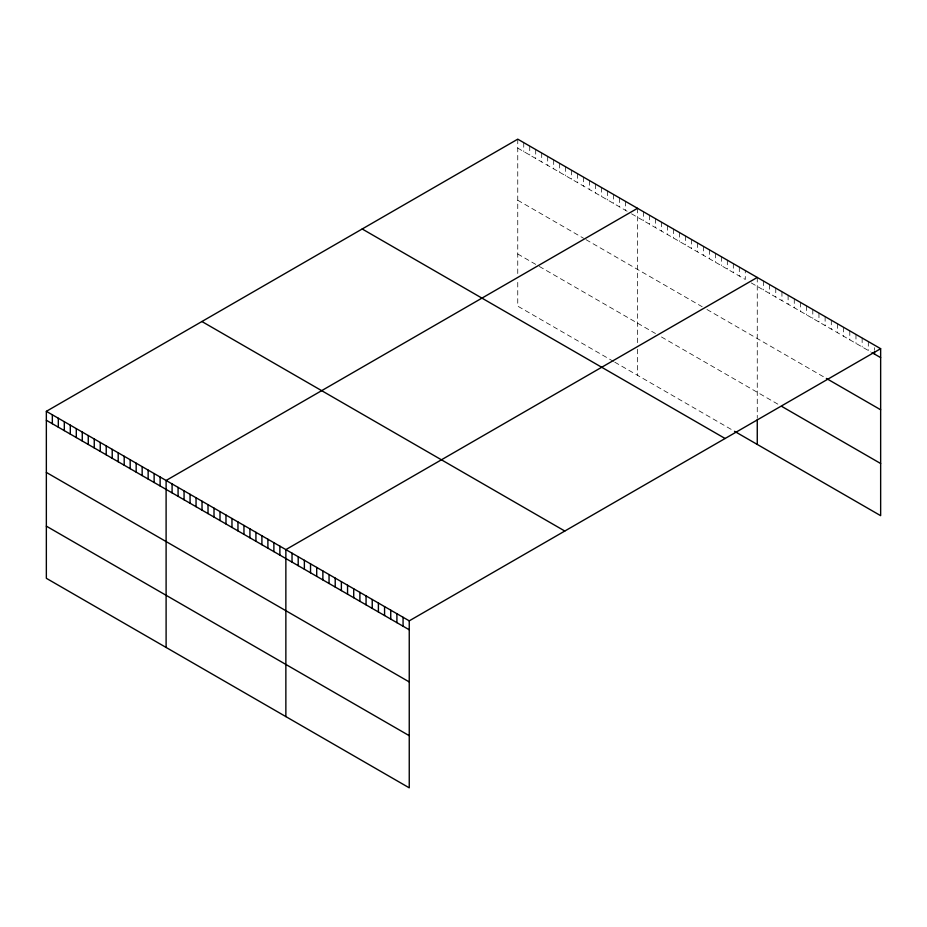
<?xml version="1.0" encoding="UTF-8"?>
<svg xmlns="http://www.w3.org/2000/svg" width="927" height="927" viewBox="0 0 927 927"><rect width="100%" height="100%" fill="white"/><g stroke="black" fill="none" stroke-linecap="round" stroke-linejoin="round"><path stroke-width="0.7" stroke-dasharray="4.63 3.48" d="M517.753 148.1L627.927 211.715M631.519 213.789L745.285 279.467L745.285 270.533M751.276 282.932L870.777 351.924M517.753 200.255L583.616 238.285M586.015 239.664L702.179 306.733M706.965 309.502L825.123 377.718M517.753 253.998L535.713 264.369M539.317 266.443L655.47 333.511M661.461 336.964L778.24 404.381M613.558 361.46L517.753 306.153L517.753 280.07M614.752 362.156L733.315 430.603M874.485 347.671L874.485 350.232M868.309 341.565L868.309 350.499M862.145 337.996L862.145 346.93M855.969 334.438L855.969 343.372M849.804 330.881L849.804 339.815M843.64 327.312L843.64 336.246M837.463 323.755L837.463 332.689M831.299 320.186L831.299 329.12M825.123 316.628L825.123 325.562M818.958 313.071L818.958 322.005M812.794 309.502L812.794 318.436M806.617 305.945L806.617 314.879M800.453 302.387L800.453 311.321M794.277 298.818L794.277 307.752M788.112 295.261L788.112 304.195M781.948 291.692L781.948 300.626M775.772 288.135L775.772 297.069M769.607 284.577L769.607 293.511M763.431 281.008L763.431 289.942M757.266 277.451L757.266 418.355M739.306 267.08L739.306 276.014M733.315 263.627L733.315 272.55M727.324 260.163L727.324 269.097M721.345 256.709L721.345 265.643M715.354 253.256L715.354 262.179M709.364 249.792L709.364 258.726M703.373 246.339L703.373 255.273M697.394 242.886L697.394 251.808M691.403 239.421L691.403 248.355M685.412 235.968L685.412 244.902M679.421 232.515L679.421 241.437M673.442 229.05L673.442 237.984M667.452 225.597L667.452 234.531M661.461 222.144L661.461 231.066M655.47 218.679L655.47 227.613M649.491 215.226L649.491 224.16M643.5 211.762L643.5 220.696M637.509 208.308L637.509 342.689M637.509 349.212L637.509 375.296M625.54 201.391L625.54 210.325M619.549 197.938L619.549 206.872M613.558 194.485L613.558 203.419M607.567 191.02L607.567 199.954M601.588 187.567L601.588 196.501M595.597 184.114L595.597 193.048M589.607 180.649L589.607 189.583M583.616 177.196L583.616 186.13M577.637 173.743L577.637 182.677M571.646 170.278L571.646 179.212M565.655 166.825L565.655 175.759M559.665 163.372L559.665 172.306M553.686 159.907L553.686 168.841M547.695 156.454L547.695 165.388M541.704 153.001L541.704 161.935M535.713 149.537L535.713 158.471M529.734 146.084L529.734 155.018M523.743 142.631L523.743 151.565M517.753 139.166L517.753 276.165"/><path stroke-width="1.39" d="M880.65 348.691L409.247 620.847L409.247 787.834L46.35 578.309L46.35 411.333L517.753 139.166L880.65 348.691L880.65 515.667L734.508 431.298M637.509 208.308L166.107 480.476L166.107 647.452M757.266 277.451L285.864 549.618L285.864 716.594M872.017 352.631L880.65 357.613M826.363 378.436L880.65 409.769M781.948 406.524L880.65 463.512M362.19 228.981L725.088 438.494M201.912 321.518L564.81 531.032M46.35 411.333L409.247 620.847M46.35 420.267L409.247 629.781M46.35 472.422L409.247 681.936M46.35 526.154L409.247 735.679M874.485 351.507L874.485 354.056M757.266 419.653L757.266 444.427M403.071 617.289L403.071 626.223M396.907 613.72L396.907 622.654M390.742 610.163L390.742 619.097M384.566 606.606L384.566 615.54M378.401 603.037L378.401 611.971M372.225 599.479L372.225 608.413M366.061 595.922L366.061 604.844M359.896 592.353L359.896 601.287M353.72 588.796L353.72 597.73M347.555 585.227L347.555 594.161M341.379 581.669L341.379 590.603M335.215 578.112L335.215 587.046M329.05 574.543L329.05 583.477M322.874 570.986L322.874 579.92M316.71 567.428L316.71 576.351M310.533 563.859L310.533 572.793M304.369 560.302L304.369 569.236M298.204 556.733L298.204 565.667M292.028 553.176L292.028 562.11M279.873 546.154L279.873 555.088M273.882 542.701L273.882 551.635M267.891 539.247L267.891 548.181M261.912 535.783L261.912 544.717M255.922 532.33L255.922 541.264M249.931 528.877L249.931 537.799M243.952 525.412L243.952 534.346M237.961 521.959L237.961 530.893M231.97 518.506L231.97 527.428M225.979 515.041L225.979 523.975M220 511.588L220 520.522M214.01 508.135L214.01 517.057M208.019 504.67L208.019 513.604M202.028 501.217L202.028 510.151M196.049 497.764L196.049 506.687M190.058 494.3L190.058 503.234M184.067 490.846L184.067 499.78M178.077 487.393L178.077 496.316M172.098 483.929L172.098 492.863M160.116 477.011L160.116 485.945M154.125 473.558L154.125 482.492M148.146 470.105L148.146 479.039M142.155 466.64L142.155 475.574M136.165 463.187L136.165 472.121M130.174 459.734L130.174 468.668M124.195 456.269L124.195 465.203M118.204 452.816L118.204 461.75M112.213 449.363L112.213 458.297M106.223 445.899L106.223 454.833M100.243 442.446L100.243 451.379M94.253 438.992L94.253 447.926M88.262 435.528L88.262 444.462M82.271 432.075L82.271 441.009M76.292 428.622L76.292 437.556M70.301 425.157L70.301 434.091M64.311 421.704L64.311 430.638M58.32 418.251L58.32 427.185M52.341 414.786L52.341 423.72"/></g></svg>
